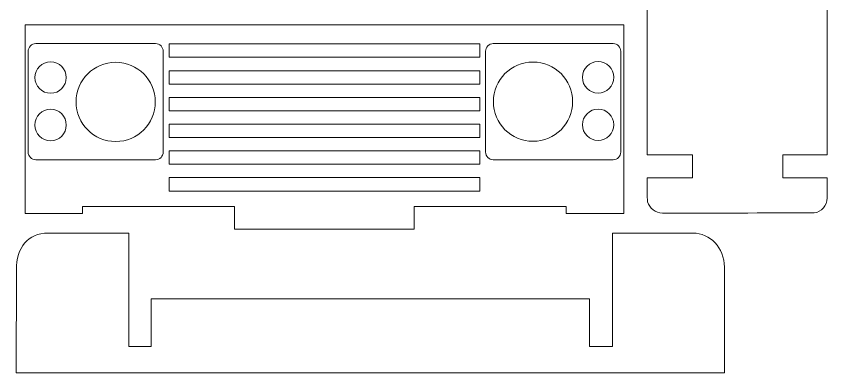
# Model space of a CAD drawing. Header units: centimetres. Extents: x -48.4 to 34, y -21.6 to 8.
# Drawn here: x 23.11 to 33.73, y -21.52 to -16.86 of the extents above; entities that cross this region are included whole.
import ezdxf

# ---------------------------------------------------------------- set-up
doc = ezdxf.new("R2010")
doc.units = ezdxf.units.CM
doc.header["$MEASUREMENT"] = 0
doc.layers.add('Camada 1', color=7, linetype='Continuous')

msp = doc.modelspace()

# ---------------------------------------------------------------- linework, layer by layer
at = {"layer": 'Camada 1', "color": 5, "lineweight": 9}
for points, knots in [([(33.5245, -12.17943), (32.86344, -12.18), (32.20238, -12.18057), (31.54132, -12.18114), (31.54132, -12.18114), (31.44212, -12.19419), (31.37085, -12.27581), (31.36746, -12.37939), (31.36746, -12.37939), (31.36746, -12.46654), (31.36746, -12.55369), (31.36746, -12.64084), (31.36746, -12.64084), (31.56459, -12.64084), (31.76172, -12.64084), (31.95885, -12.64084), (31.95885, -12.64084), (31.95885, -12.74082), (31.95885, -12.84081), (31.95885, -12.94079), (31.95885, -12.94079), (31.76172, -12.94079), (31.56459, -12.94079), (31.36746, -12.94079), (31.36746, -12.94079), (31.36746, -14.8493), (31.36746, -16.7578), (31.36746, -18.66631), (31.36746, -18.66631), (31.56459, -18.66631), (31.76172, -18.66631), (31.95885, -18.66631), (31.95885, -18.66631), (31.95885, -18.76629), (31.95885, -18.86628), (31.95885, -18.96626), (31.95885, -18.96626), (31.76172, -18.96626), (31.56459, -18.96626), (31.36746, -18.96626), (31.36746, -18.96626), (31.36746, -19.02586), (31.36123, -19.23215), (31.37427, -19.28083), (31.37427, -19.28083), (31.39787, -19.36892), (31.47467, -19.42602), (31.56743, -19.42905), (31.56743, -19.42905), (32.22849, -19.42848), (32.88954, -19.42791), (33.5506, -19.42734), (33.5506, -19.42734), (33.64981, -19.41427), (33.72108, -19.33268), (33.72447, -19.22908), (33.72447, -19.22908), (33.72447, -19.14147), (33.72447, -19.05387), (33.72447, -18.96626), (33.72447, -18.96626), (33.53019, -18.96626), (33.33592, -18.96626), (33.14164, -18.96626), (33.14164, -18.96626), (33.14164, -18.86628), (33.14164, -18.76629), (33.14164, -18.66631), (33.14164, -18.66631), (33.33592, -18.66631), (33.53019, -18.66631), (33.72447, -18.66631), (33.72447, -18.66631), (33.72447, -16.7578), (33.72447, -14.8493), (33.72447, -12.94079), (33.72447, -12.94079), (33.53019, -12.94079), (33.33592, -12.94079), (33.14164, -12.94079), (33.14164, -12.94079), (33.14164, -12.84081), (33.14164, -12.74082), (33.14164, -12.64084), (33.14164, -12.64084), (33.33592, -12.64084), (33.53019, -12.64084), (33.72447, -12.64084), (33.72447, -12.64084), (33.72447, -12.58142), (33.73069, -12.37627), (33.71766, -12.32764), (33.71766, -12.32764), (33.69325, -12.23653), (33.61879, -12.18561), (33.5245, -12.17943)], [0, 0, 0, 0, 0.04, 0.04, 0.04, 0.04, 0.08, 0.08, 0.08, 0.08, 0.12, 0.12, 0.12, 0.12, 0.16, 0.16, 0.16, 0.16, 0.2, 0.2, 0.2, 0.2, 0.24, 0.24, 0.24, 0.24, 0.28, 0.28, 0.28, 0.28, 0.32, 0.32, 0.32, 0.32, 0.36, 0.36, 0.36, 0.36, 0.4, 0.4, 0.4, 0.4, 0.44, 0.44, 0.44, 0.44, 0.48, 0.48, 0.48, 0.48, 0.52, 0.52, 0.52, 0.52, 0.56, 0.56, 0.56, 0.56, 0.6, 0.6, 0.6, 0.6, 0.64, 0.64, 0.64, 0.64, 0.68, 0.68, 0.68, 0.68, 0.72, 0.72, 0.72, 0.72, 0.76, 0.76, 0.76, 0.76, 0.8, 0.8, 0.8, 0.8, 0.84, 0.84, 0.84, 0.84, 0.88, 0.88, 0.88, 0.88, 0.92, 0.92, 0.92, 0.92, 1, 1, 1, 1]), ([(23.98243, -19.34134), (24.64527, -19.34134), (25.3081, -19.34134), (25.97094, -19.34134), (25.97094, -19.34134), (25.97094, -19.44133), (25.97094, -19.54131), (25.97094, -19.6413), (25.97094, -19.6413), (26.75429, -19.6413), (27.53764, -19.6413), (28.32099, -19.6413), (28.32099, -19.6413), (28.32099, -19.54131), (28.32099, -19.44133), (28.32099, -19.34134), (28.32099, -19.34134), (28.98382, -19.34134), (29.64666, -19.34134), (30.30949, -19.34134), (30.30949, -19.34134), (30.30949, -19.43848), (30.30949, -19.33562), (30.30949, -19.43276), (30.30949, -19.43276), (30.56037, -19.43276), (30.81126, -19.43276), (31.06214, -19.43276), (31.06214, -19.43276), (31.06214, -18.54423), (31.06214, -17.85571), (31.06214, -16.96718), (31.06214, -16.96718), (28.45136, -16.96718), (25.84057, -16.96718), (23.22979, -16.96718), (23.22979, -16.96718), (23.22979, -17.85571), (23.22979, -18.54423), (23.22979, -19.43276), (23.22979, -19.43276), (23.48067, -19.43276), (23.73155, -19.43276), (23.98243, -19.43276), (23.98243, -19.43276), (23.98243, -19.33562), (23.98243, -19.43848), (23.98243, -19.34134)], [0, 0, 0, 0, 0.07692308, 0.07692308, 0.07692308, 0.07692308, 0.15384615, 0.15384615, 0.15384615, 0.15384615, 0.23076923, 0.23076923, 0.23076923, 0.23076923, 0.30769231, 0.30769231, 0.30769231, 0.30769231, 0.38461538, 0.38461538, 0.38461538, 0.38461538, 0.46153846, 0.46153846, 0.46153846, 0.46153846, 0.53846154, 0.53846154, 0.53846154, 0.53846154, 0.61538462, 0.61538462, 0.61538462, 0.61538462, 0.69230769, 0.69230769, 0.69230769, 0.69230769, 0.76923077, 0.76923077, 0.76923077, 0.76923077, 0.84615385, 0.84615385, 0.84615385, 0.84615385, 1, 1, 1, 1]), ([(25.11214, -17.21709), (26.46802, -17.21709), (27.8239, -17.21709), (29.17978, -17.21709), (29.17978, -17.21709), (29.17978, -17.27538), (29.17978, -17.33367), (29.17978, -17.39196), (29.17978, -17.39196), (27.8239, -17.39196), (26.46802, -17.39196), (25.11214, -17.39196), (25.11214, -17.39196), (25.11214, -17.33367), (25.11214, -17.27538), (25.11214, -17.21709)], [0, 0, 0, 0, 0.2, 0.2, 0.2, 0.2, 0.4, 0.4, 0.4, 0.4, 0.6, 0.6, 0.6, 0.6, 1, 1, 1, 1]), ([(25.11214, -17.56682), (26.46802, -17.56682), (27.8239, -17.56682), (29.17978, -17.56682), (29.17978, -17.56682), (29.17978, -17.62511), (29.17978, -17.68339), (29.17978, -17.74168), (29.17978, -17.74168), (27.8239, -17.74168), (26.46802, -17.74168), (25.11214, -17.74168), (25.11214, -17.74168), (25.11214, -17.68339), (25.11214, -17.62511), (25.11214, -17.56682)], [0, 0, 0, 0, 0.2, 0.2, 0.2, 0.2, 0.4, 0.4, 0.4, 0.4, 0.6, 0.6, 0.6, 0.6, 1, 1, 1, 1]), ([(25.11214, -17.91655), (26.46802, -17.91655), (27.8239, -17.91655), (29.17978, -17.91655), (29.17978, -17.91655), (29.17978, -17.97484), (29.17978, -18.03313), (29.17978, -18.09142), (29.17978, -18.09142), (27.8239, -18.09142), (26.46802, -18.09142), (25.11214, -18.09142), (25.11214, -18.09142), (25.11214, -18.03313), (25.11214, -17.97484), (25.11214, -17.91655)], [0, 0, 0, 0, 0.2, 0.2, 0.2, 0.2, 0.4, 0.4, 0.4, 0.4, 0.6, 0.6, 0.6, 0.6, 1, 1, 1, 1]), ([(25.11214, -18.26628), (25.11214, -18.32457), (25.11214, -18.38285), (25.11214, -18.44114), (25.11214, -18.44114), (26.46802, -18.44114), (27.8239, -18.44114), (29.17978, -18.44114), (29.17978, -18.44114), (29.17978, -18.38285), (29.17978, -18.32457), (29.17978, -18.26628), (29.17978, -18.26628), (27.8239, -18.26628), (26.46802, -18.26628), (25.11214, -18.26628)], [0, 0, 0, 0, 0.2, 0.2, 0.2, 0.2, 0.4, 0.4, 0.4, 0.4, 0.6, 0.6, 0.6, 0.6, 1, 1, 1, 1]), ([(25.11214, -18.79088), (25.11214, -18.73259), (25.11214, -18.6743), (25.11214, -18.61601), (25.11214, -18.61601), (26.46802, -18.61601), (27.8239, -18.61601), (29.17978, -18.61601), (29.17978, -18.61601), (29.17978, -18.6743), (29.17978, -18.73259), (29.17978, -18.79088), (29.17978, -18.79088), (27.8239, -18.79088), (26.46802, -18.79088), (25.11214, -18.79088)], [0, 0, 0, 0, 0.2, 0.2, 0.2, 0.2, 0.4, 0.4, 0.4, 0.4, 0.6, 0.6, 0.6, 0.6, 1, 1, 1, 1]), ([(25.11214, -19.1406), (25.11214, -19.08231), (25.11214, -19.02402), (25.11214, -18.96573), (25.11214, -18.96573), (26.46802, -18.96573), (27.8239, -18.96573), (29.17978, -18.96573), (29.17978, -18.96573), (29.17978, -19.02402), (29.17978, -19.08231), (29.17978, -19.1406), (29.17978, -19.1406), (27.8239, -19.1406), (26.46802, -19.1406), (25.11214, -19.1406)], [0, 0, 0, 0, 0.2, 0.2, 0.2, 0.2, 0.4, 0.4, 0.4, 0.4, 0.6, 0.6, 0.6, 0.6, 1, 1, 1, 1]), ([(30.61293, -20.54852), (30.61293, -20.75708), (30.61293, -20.96565), (30.61293, -21.17421), (30.61293, -21.17421), (30.71293, -21.17421), (30.81293, -21.17421), (30.91293, -21.17421), (30.91293, -21.17421), (30.91293, -20.67995), (30.91293, -20.18569), (30.91293, -19.69143), (30.91293, -19.69143), (30.91293, -19.69143), (31.96717, -19.69143), (31.96717, -19.69143), (31.96717, -19.69143), (32.19097, -19.69143), (32.37858, -19.8796), (32.37858, -20.13711), (32.37858, -20.13711), (32.37858, -20.13711), (32.37858, -21.51704), (32.37858, -21.51704), (32.37858, -21.51704), (29.29017, -21.51704), (26.20177, -21.51704), (23.11336, -21.51704), (23.11336, -21.51704), (23.11336, -21.51704), (23.11561, -20.17277), (23.11561, -20.17277), (23.11561, -20.17277), (23.1161, -19.87642), (23.26092, -19.69143), (23.53333, -19.69143), (23.53333, -19.69143), (23.53333, -19.69143), (24.58758, -19.69143), (24.58758, -19.69143), (24.58758, -19.69143), (24.58758, -20.18569), (24.58758, -20.67995), (24.58758, -21.17421), (24.58758, -21.17421), (24.68472, -21.17421), (24.78185, -21.17421), (24.87899, -21.17421), (24.87899, -21.17421), (24.87899, -20.96565), (24.87899, -20.75708), (24.87899, -20.54852), (24.87899, -20.54852), (26.7903, -20.54852), (28.70162, -20.54852), (30.61293, -20.54852)], [0, 0, 0, 0, 0.06666667, 0.06666667, 0.06666667, 0.06666667, 0.13333333, 0.13333333, 0.13333333, 0.13333333, 0.2, 0.2, 0.2, 0.2, 0.26666667, 0.26666667, 0.26666667, 0.26666667, 0.33333333, 0.33333333, 0.33333333, 0.33333333, 0.4, 0.4, 0.4, 0.4, 0.46666667, 0.46666667, 0.46666667, 0.46666667, 0.53333333, 0.53333333, 0.53333333, 0.53333333, 0.6, 0.6, 0.6, 0.6, 0.66666667, 0.66666667, 0.66666667, 0.66666667, 0.73333333, 0.73333333, 0.73333333, 0.73333333, 0.8, 0.8, 0.8, 0.8, 0.86666667, 0.86666667, 0.86666667, 0.86666667, 1, 1, 1, 1])]:
    msp.add_open_spline(points, degree=3, knots=knots, dxfattribs=at)
at = {"layer": 'Camada 1', "color": 1, "lineweight": 9}
for points, knots in [([(24.93704, -17.21374), (24.4144, -17.21374), (23.89177, -17.21374), (23.36912, -17.21374), (23.36912, -17.21374), (23.31404, -17.21374), (23.26912, -17.25866), (23.26912, -17.31374), (23.26912, -17.31374), (23.26912, -17.75276), (23.26912, -18.19177), (23.26912, -18.6308), (23.26912, -18.6308), (23.26912, -18.68588), (23.31404, -18.7308), (23.36912, -18.7308), (23.36912, -18.7308), (23.89176, -18.7308), (24.41439, -18.7308), (24.93704, -18.7308), (24.93704, -18.7308), (24.99212, -18.7308), (25.03704, -18.68588), (25.03704, -18.6308), (25.03704, -18.6308), (25.03704, -18.19177), (25.03704, -17.75276), (25.03704, -17.31374), (25.03704, -17.31374), (25.03704, -17.25866), (24.99212, -17.21374), (24.93704, -17.21374)], [0, 0, 0, 0, 0.11111111, 0.11111111, 0.11111111, 0.11111111, 0.22222222, 0.22222222, 0.22222222, 0.22222222, 0.33333333, 0.33333333, 0.33333333, 0.33333333, 0.44444444, 0.44444444, 0.44444444, 0.44444444, 0.55555556, 0.55555556, 0.55555556, 0.55555556, 0.66666667, 0.66666667, 0.66666667, 0.66666667, 0.77777778, 0.77777778, 0.77777778, 0.77777778, 1, 1, 1, 1]), ([(29.25488, -18.6308), (29.25488, -18.19178), (29.25488, -17.75277), (29.25488, -17.31374), (29.25488, -17.31374), (29.25488, -17.25866), (29.2998, -17.21374), (29.35488, -17.21374), (29.35488, -17.21374), (29.87753, -17.21374), (30.40016, -17.21374), (30.92281, -17.21374), (30.92281, -17.21374), (30.97789, -17.21374), (31.02281, -17.25866), (31.02281, -17.31374), (31.02281, -17.31374), (31.02281, -17.75276), (31.02281, -18.19177), (31.02281, -18.6308), (31.02281, -18.6308), (31.02281, -18.68588), (30.97789, -18.7308), (30.92281, -18.7308), (30.92281, -18.7308), (30.40016, -18.7308), (29.87753, -18.7308), (29.35488, -18.7308), (29.35488, -18.7308), (29.2998, -18.7308), (29.25488, -18.68588), (29.25488, -18.6308)], [0, 0, 0, 0, 0.11111111, 0.11111111, 0.11111111, 0.11111111, 0.22222222, 0.22222222, 0.22222222, 0.22222222, 0.33333333, 0.33333333, 0.33333333, 0.33333333, 0.44444444, 0.44444444, 0.44444444, 0.44444444, 0.55555556, 0.55555556, 0.55555556, 0.55555556, 0.66666667, 0.66666667, 0.66666667, 0.66666667, 0.77777778, 0.77777778, 0.77777778, 0.77777778, 1, 1, 1, 1]), ([(23.35662, -17.6565), (23.35662, -17.5428), (23.44879, -17.45063), (23.56249, -17.45063), (23.56249, -17.45063), (23.67619, -17.45063), (23.76836, -17.5428), (23.76836, -17.6565), (23.76836, -17.6565), (23.76836, -17.7702), (23.67619, -17.86237), (23.56249, -17.86237), (23.56249, -17.86237), (23.44879, -17.86237), (23.35662, -17.7702), (23.35662, -17.6565)], [0, 0, 0, 0, 0.2, 0.2, 0.2, 0.2, 0.4, 0.4, 0.4, 0.4, 0.6, 0.6, 0.6, 0.6, 1, 1, 1, 1]), ([(23.89647, -17.97499), (23.89647, -17.6887), (24.12856, -17.45661), (24.41485, -17.45661), (24.41485, -17.45661), (24.70114, -17.45661), (24.93323, -17.6887), (24.93323, -17.97499), (24.93323, -17.97499), (24.93323, -18.26128), (24.70114, -18.49337), (24.41485, -18.49337), (24.41485, -18.49337), (24.12856, -18.49337), (23.89647, -18.26128), (23.89647, -17.97499)], [0, 0, 0, 0, 0.2, 0.2, 0.2, 0.2, 0.4, 0.4, 0.4, 0.4, 0.6, 0.6, 0.6, 0.6, 1, 1, 1, 1]), ([(30.39274, -17.97227), (30.39274, -17.68598), (30.16065, -17.45389), (29.87436, -17.45389), (29.87436, -17.45389), (29.58807, -17.45389), (29.35598, -17.68598), (29.35598, -17.97227), (29.35598, -17.97227), (29.35598, -18.25856), (29.58807, -18.49065), (29.87436, -18.49065), (29.87436, -18.49065), (30.16065, -18.49065), (30.39274, -18.25856), (30.39274, -17.97227)], [0, 0, 0, 0, 0.2, 0.2, 0.2, 0.2, 0.4, 0.4, 0.4, 0.4, 0.6, 0.6, 0.6, 0.6, 1, 1, 1, 1]), ([(30.93259, -17.65378), (30.93259, -17.54008), (30.84042, -17.44791), (30.72672, -17.44791), (30.72672, -17.44791), (30.61302, -17.44791), (30.52085, -17.54008), (30.52085, -17.65378), (30.52085, -17.65378), (30.52085, -17.76748), (30.61302, -17.85965), (30.72672, -17.85965), (30.72672, -17.85965), (30.84042, -17.85965), (30.93259, -17.76748), (30.93259, -17.65378)], [0, 0, 0, 0, 0.2, 0.2, 0.2, 0.2, 0.4, 0.4, 0.4, 0.4, 0.6, 0.6, 0.6, 0.6, 1, 1, 1, 1]), ([(23.35662, -18.27755), (23.35662, -18.16385), (23.44879, -18.07168), (23.56249, -18.07168), (23.56249, -18.07168), (23.67619, -18.07168), (23.76836, -18.16385), (23.76836, -18.27755), (23.76836, -18.27755), (23.76836, -18.39125), (23.67619, -18.48342), (23.56249, -18.48342), (23.56249, -18.48342), (23.44879, -18.48342), (23.35662, -18.39125), (23.35662, -18.27755)], [0, 0, 0, 0, 0.2, 0.2, 0.2, 0.2, 0.4, 0.4, 0.4, 0.4, 0.6, 0.6, 0.6, 0.6, 1, 1, 1, 1]), ([(30.93259, -18.27483), (30.93259, -18.16113), (30.84042, -18.06896), (30.72672, -18.06896), (30.72672, -18.06896), (30.61302, -18.06896), (30.52085, -18.16113), (30.52085, -18.27483), (30.52085, -18.27483), (30.52085, -18.38853), (30.61302, -18.4807), (30.72672, -18.4807), (30.72672, -18.4807), (30.84042, -18.4807), (30.93259, -18.38853), (30.93259, -18.27483)], [0, 0, 0, 0, 0.2, 0.2, 0.2, 0.2, 0.4, 0.4, 0.4, 0.4, 0.6, 0.6, 0.6, 0.6, 1, 1, 1, 1])]:
    msp.add_open_spline(points, degree=3, knots=knots, dxfattribs=at)

doc.saveas('drawing.dxf')
